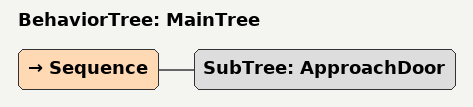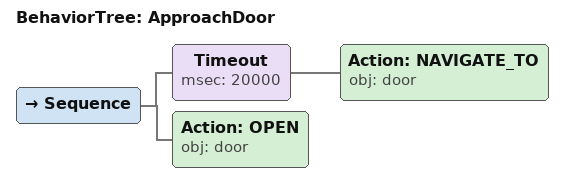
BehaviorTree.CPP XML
<root main_tree_to_execute="MainTree">
  <BehaviorTree ID="MainTree">
    <Sequence>
      <!-- Execute subtree ApproachDoor -->
      <SubTree ID="ApproachDoor" />
    </Sequence>
  </BehaviorTree>
  <!-- Subtree definition ApproachDoor -->
  <BehaviorTree ID="ApproachDoor">
    <Sequence>
      <!-- Timeout: NAVIGATE_TO door within 20s -->
      <Timeout msec="20000">
        <!-- Navigate to door -->
        <Action ID="NAVIGATE_TO" obj="door" />
      </Timeout>
      <!-- Open door -->
      <Action ID="OPEN" obj="door" />
    </Sequence>
  </BehaviorTree>
</root>
